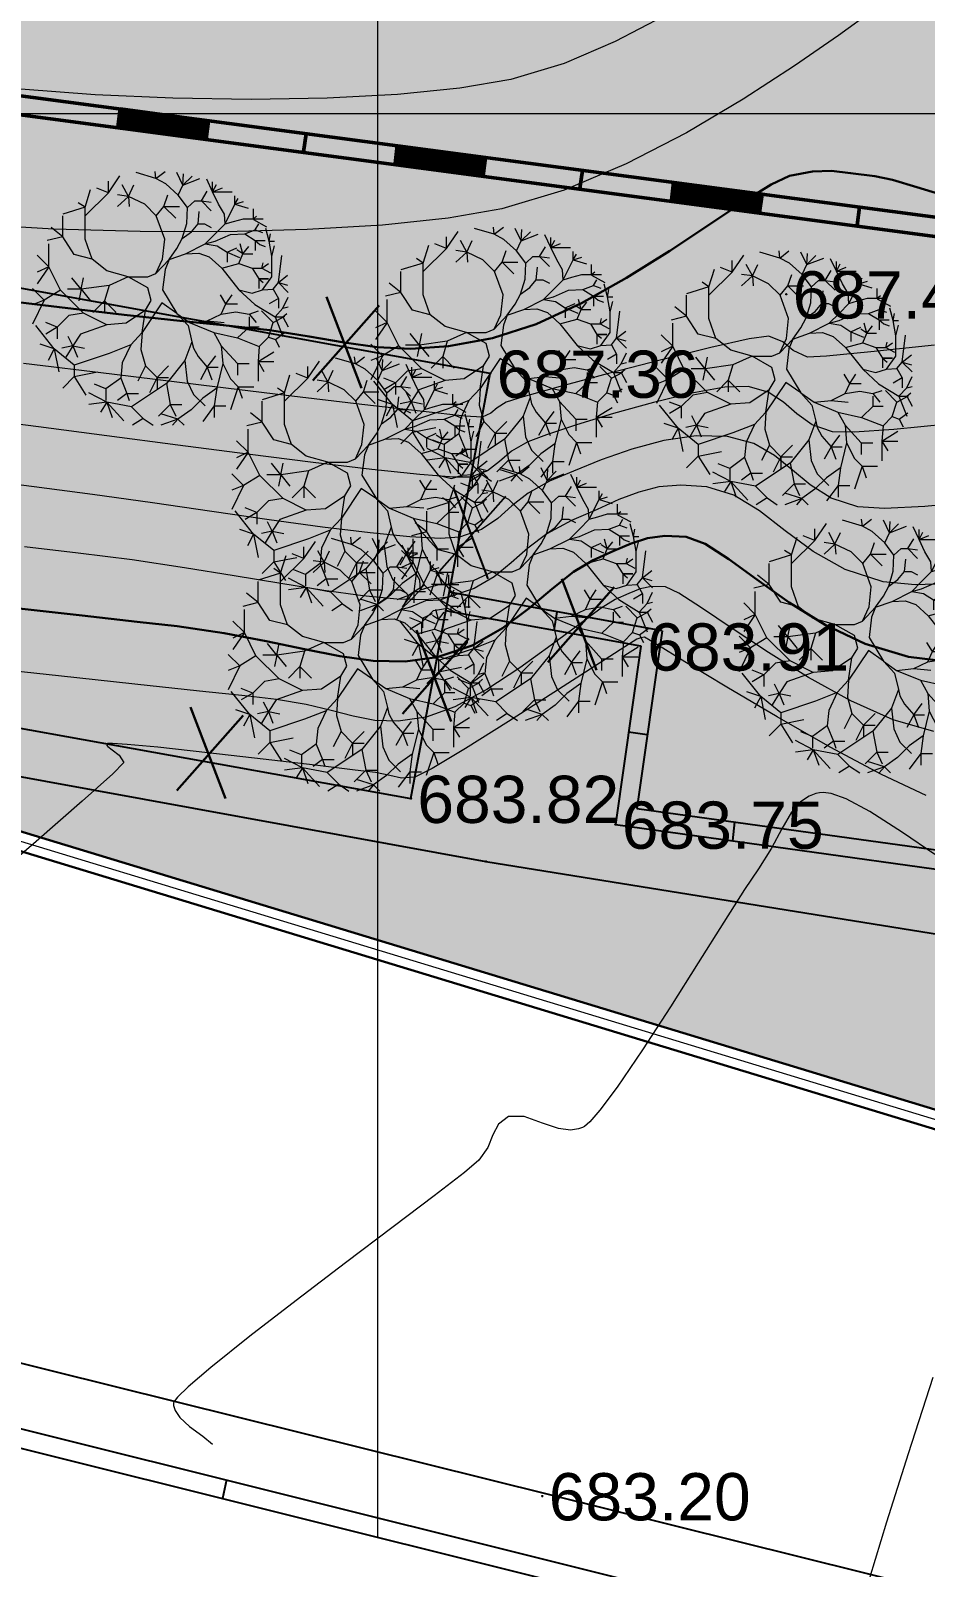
# Model space of a CAD drawing. Header units: feet. Extents: x 3381 to 683784, y 675186 to 4376258.
# Drawn here: x 682604.87 to 682623.79, y 4375672.92 to 4375705.45 of the extents above; entities that cross this region are included whole.
import ezdxf

# ---------------------------------------------------------------- set-up
doc = ezdxf.new("R2010")
doc.units = ezdxf.units.FT
doc.header["$MEASUREMENT"] = 0
doc.header["$PDMODE"] = 34
doc.header["$PDSIZE"] = 0.01
doc.layers.get('0').update_dxf_attribs({"linetype": 'CONTINUOUS'})
doc.layers.add('0_Point_Height', color=2, linetype='CONTINUOUS')
doc.layers.add('0_Point_Point', color=7, linetype='CONTINUOUS')
for name, color, linetype, lineweight in [('ANA HORIZONTAL', 24, 'CONTINUOUS', 30), ('HORIZANTAL', 24, 'CONTINUOUS', 13), ('km setka', 170, 'CONTINUOUS', 15), ('su xtti', 7, 'CONTINUOUS', 30), ('дерево', 96, 'CONTINUOUS', 5)]:
    doc.layers.add(name, color=color, linetype=linetype, lineweight=lineweight)
doc.styles.get("Standard").update_dxf_attribs({"font": 'arial.ttf', "height": 2})
pattern_1 = [(90, (1766.15535, 840.54114), (-0.707106781, 0.707106781), [0.1875, -1.226713563]), (45, (1766.1554, 840.5411), (-0.70710678119, 0.70710678119), [0.1875, -0.8125]), (135, (1766.1554, 840.5411), (-0.70710678119, -0.70710678119), [0.1875, -0.8125])]

# ---------------------------------------------------------------- blocks, each defined once
blk = doc.blocks.new('kuknar')
at = {"layer": 'дерево'}
for p, q in [((8656750.03, 4482479.77), (8656745.71, 4482481.06)), ((8656750.03, 4482479.77), (8656749.86, 4482481.34)), ((8656750.03, 4482479.77), (8656752.02, 4482481.34)), ((8656755.89, 4482478.34), (8656754.6, 4482481.06)), ((8656739.67, 4482476.7), (8656737.14, 4482477.71)), ((8656739.67, 4482476.7), (8656742.2, 4482480.4)), ((8656739.67, 4482476.7), (8656739.67, 4482479.23)), ((8656744.05, 4482475.86), (8656742.69, 4482478.39)), ((8656744.05, 4482475.86), (8656745.22, 4482478.39)), ((8656752.16, 4482478.62), (8656750.03, 4482479.77)), ((8656754.9, 4482476.18), (8656752.16, 4482478.62)), ((8656754.9, 4482476.18), (8656755.89, 4482478.34)), ((8656755.89, 4482478.34), (8656756.03, 4482480.78)), ((8656755.89, 4482478.34), (8656757.9, 4482480.33)), ((8656755.89, 4482478.34), (8656759.61, 4482479.77)), ((8656762.35, 4482476.89), (8656761.07, 4482479.63)), ((8656762.35, 4482476.89), (8656762.35, 4482479.04)), ((8656762.35, 4482476.89), (8656763.2, 4482478.48)), ((8656762.35, 4482476.89), (8656764.49, 4482477.75)), ((8656734.6, 4482473.51), (8656733.1, 4482474.52)), ((8656734.6, 4482473.51), (8656735.8, 4482477.38)), ((8656734.6, 4482471.66), (8656739.67, 4482476.7)), ((8656744.05, 4482475.86), (8656741.68, 4482476.21)), ((8656744.05, 4482475.86), (8656741.68, 4482473.68)), ((8656747.59, 4482474.17), (8656744.05, 4482475.86)), ((8656744.05, 4482475.86), (8656744.21, 4482473.68)), ((8656751.78, 4482473.68), (8656752.63, 4482476.21)), ((8656756.89, 4482473.47), (8656754.9, 4482476.18)), ((8656756.89, 4482473.47), (8656758.46, 4482474.9)), ((8656758.46, 4482474.9), (8656759.92, 4482474.9)), ((8656759.92, 4482474.9), (8656761.21, 4482477.05)), ((8656759.92, 4482474.9), (8656762.05, 4482472.74)), ((8656759.92, 4482474.9), (8656762.05, 4482474.61)), ((8656763.64, 4482474.17), (8656762.35, 4482476.89)), ((8656762.35, 4482476.89), (8656766.64, 4482476.89)), ((8656767.23, 4482474.17), (8656767.23, 4482476.04)), ((8656767.23, 4482474.17), (8656767.93, 4482475.46)), ((8656767.23, 4482474.17), (8656769.08, 4482474.75)), ((8656734.6, 4482473.51), (8656729.73, 4482471.99)), ((8656729.73, 4482467.11), (8656729.73, 4482471.66)), ((8656734.6, 4482471.66), (8656734.6, 4482473.51)), ((8656734.6, 4482466.6), (8656734.6, 4482471.66)), ((8656750.1, 4482471.66), (8656747.59, 4482474.17)), ((8656750.1, 4482471.66), (8656751.78, 4482473.68)), ((8656751.95, 4482466.6), (8656750.1, 4482471.66)), ((8656751.78, 4482473.68), (8656754.32, 4482471.15)), ((8656751.78, 4482473.68), (8656755.16, 4482473.68)), ((8656756.75, 4482470.02), (8656756.89, 4482473.47)), ((8656759.19, 4482469.88), (8656759.47, 4482472.6)), ((8656764.93, 4482472.01), (8656763.64, 4482474.17)), ((8656765.07, 4482469.88), (8656764.93, 4482472.01)), ((8656765.07, 4482469.88), (8656767.23, 4482474.17)), ((8656766.93, 4482470.44), (8656769.08, 4482471.03)), ((8656767.23, 4482474.17), (8656770.09, 4482473.3)), ((8656769.08, 4482471.03), (8656771.24, 4482471.03)), ((8656771.24, 4482471.03), (8656771.24, 4482473.16)), ((8656771.24, 4482471.03), (8656771.94, 4482471.59)), ((8656771.24, 4482471.03), (8656773.39, 4482471.03)), ((8656729.73, 4482467.11), (8656727.2, 4482469.13)), ((8656755.75, 4482466.72), (8656756.75, 4482470.02)), ((8656755.75, 4482466.72), (8656757.76, 4482468.15)), ((8656757.76, 4482468.15), (8656759.19, 4482469.88)), ((8656759.19, 4482469.88), (8656760.62, 4482469.88)), ((8656760.62, 4482469.88), (8656762.05, 4482469.15)), ((8656760.76, 4482465.57), (8656762.92, 4482467.72)), ((8656762.92, 4482467.72), (8656765.07, 4482469.88)), ((8656765.07, 4482469.88), (8656766.93, 4482470.44)), ((8656766.22, 4482467.58), (8656769.36, 4482467.72)), ((8656769.36, 4482467.72), (8656771.66, 4482468.59)), ((8656769.36, 4482467.72), (8656771.66, 4482466.29)), ((8656771.24, 4482470.86), (8656774.1, 4482469.29)), ((8656771.66, 4482468.59), (8656772.39, 4482469.88)), ((8656771.66, 4482468.59), (8656773.25, 4482468)), ((8656774.68, 4482466.15), (8656773.96, 4482468.87)), ((8656774.68, 4482466.15), (8656774.96, 4482467.72)), ((8656729.73, 4482467.11), (8656726.38, 4482466.27)), ((8656726.71, 4482460.55), (8656726.71, 4482465.59)), ((8656732.26, 4482463.22), (8656729.73, 4482467.11)), ((8656736.13, 4482462.22), (8656734.6, 4482466.6)), ((8656751.46, 4482462.22), (8656751.95, 4482466.6)), ((8656752.89, 4482462.12), (8656754.6, 4482464.56)), ((8656754.6, 4482464.56), (8656755.75, 4482466.72)), ((8656756.47, 4482463.41), (8656760.76, 4482465.57)), ((8656760.76, 4482465.57), (8656762.92, 4482466.15)), ((8656760.76, 4482465.57), (8656763.34, 4482465.15)), ((8656762.92, 4482466.15), (8656766.22, 4482467.58)), ((8656763.34, 4482465.15), (8656765.5, 4482463.72)), ((8656765.5, 4482463.72), (8656767.65, 4482464.7)), ((8656768.94, 4482463.41), (8656767.65, 4482464.28)), ((8656768.94, 4482463.41), (8656768.38, 4482465.57)), ((8656768.94, 4482463.41), (8656770.23, 4482465)), ((8656771.66, 4482466.29), (8656771.66, 4482464.14)), ((8656771.66, 4482466.29), (8656773.82, 4482466.29)), ((8656771.66, 4482466.29), (8656772.67, 4482465.43)), ((8656772.67, 4482465.43), (8656773.82, 4482465)), ((8656775.25, 4482462.85), (8656774.68, 4482466.15)), ((8656774.68, 4482466.15), (8656775.83, 4482466.15)), ((8656775.25, 4482462.85), (8656775.83, 4482465.15)), ((8656726.71, 4482460.55), (8656724.18, 4482463.06)), ((8656736.13, 4482462.22), (8656732.26, 4482463.22)), ((8656739.34, 4482459.71), (8656736.13, 4482462.22)), ((8656750.03, 4482459.12), (8656751.46, 4482462.22)), ((8656750.03, 4482459.12), (8656752.89, 4482462.12)), ((8656752.89, 4482462.12), (8656752.02, 4482459.99)), ((8656752.89, 4482462.12), (8656756.47, 4482463.41)), ((8656756.47, 4482463.41), (8656759.33, 4482463.55)), ((8656759.33, 4482463.55), (8656761.63, 4482462.71)), ((8656761.63, 4482462.71), (8656764.35, 4482460.27)), ((8656764.35, 4482460.27), (8656768.07, 4482461.28)), ((8656765.5, 4482463.72), (8656765.5, 4482461.56)), ((8656765.5, 4482463.72), (8656768.21, 4482462.57)), ((8656768.07, 4482461.28), (8656768.94, 4482463.41)), ((8656768.07, 4482461.28), (8656770.96, 4482460.27)), ((8656768.94, 4482463.41), (8656771.1, 4482463.41)), ((8656773.09, 4482460.27), (8656773.39, 4482461.42)), ((8656773.09, 4482460.27), (8656774.54, 4482461.28)), ((8656775.25, 4482458.4), (8656775.25, 4482462.85)), ((8656776.67, 4482457.11), (8656777.4, 4482462.99)), ((8656726.71, 4482460.55), (8656724.18, 4482459.36)), ((8656726.71, 4482460.55), (8656724.18, 4482456.85)), ((8656729.24, 4482455.49), (8656726.71, 4482460.55)), ((8656733.78, 4482455.65), (8656731.75, 4482458.18)), ((8656733.78, 4482455.65), (8656734.28, 4482458.18)), ((8656744, 4482458.4), (8656739.34, 4482459.71)), ((8656744, 4482458.4), (8656739.83, 4482456.5)), ((8656748.29, 4482455.96), (8656744, 4482458.4)), ((8656744, 4482458.4), (8656748.29, 4482458.4)), ((8656748.29, 4482458.4), (8656750.03, 4482459.12)), ((8656752.02, 4482459.99), (8656751.46, 4482455.54)), ((8656764.35, 4482460.27), (8656768.07, 4482455.54)), ((8656770.96, 4482460.27), (8656773.09, 4482460.27)), ((8656770.96, 4482460.27), (8656772.39, 4482457.97)), ((8656772.39, 4482457.97), (8656774.54, 4482457.97)), ((8656774.54, 4482457.97), (8656772.39, 4482457.97)), ((8656772.39, 4482457.97), (8656772.39, 4482455.82)), ((8656772.39, 4482457.97), (8656773.39, 4482457.11)), ((8656773.09, 4482460.27), (8656774.96, 4482459.26)), ((8656773.25, 4482455.54), (8656775.25, 4482458.4)), ((8656776.67, 4482457.11), (8656778.69, 4482458.7)), ((8656725.7, 4482453.31), (8656723.17, 4482455.82)), ((8656729.24, 4482455.49), (8656725.7, 4482453.31)), ((8656734.28, 4482450.45), (8656729.24, 4482455.49)), ((8656733.78, 4482455.65), (8656730.74, 4482455.65)), ((8656733.78, 4482455.65), (8656733.27, 4482453.15)), ((8656739.83, 4482456.5), (8656733.78, 4482455.65)), ((8656733.78, 4482455.65), (8656735.8, 4482453.15)), ((8656739.83, 4482456.5), (8656738.82, 4482453.15)), ((8656749.02, 4482453.24), (8656748.29, 4482455.96)), ((8656751.46, 4482455.54), (8656754.6, 4482450.38)), ((8656765.26, 4482452.47), (8656764.07, 4482454.48)), ((8656765.26, 4482452.47), (8656766.6, 4482454.48)), ((8656768.07, 4482455.54), (8656771.52, 4482452.37)), ((8656768.07, 4482455.54), (8656770.96, 4482454.81)), ((8656770.96, 4482454.81), (8656773.25, 4482455.54)), ((8656773.25, 4482455.54), (8656775.53, 4482455.68)), ((8656775.53, 4482455.68), (8656776.67, 4482457.11)), ((8656775.53, 4482455.68), (8656776.67, 4482453.66)), ((8656776.67, 4482457.11), (8656778.83, 4482454.95)), ((8656776.67, 4482457.11), (8656778.69, 4482456.54)), ((8656725.7, 4482453.31), (8656723.17, 4482452.3)), ((8656725.7, 4482453.31), (8656723.17, 4482448.08)), ((8656738.82, 4482453.15), (8656736.29, 4482450.61)), ((8656738.82, 4482453.15), (8656741.35, 4482450.61)), ((8656738.82, 4482453.15), (8656738.82, 4482450.61)), ((8656747.73, 4482451.08), (8656743.53, 4482448.25)), ((8656751.32, 4482452.68), (8656747, 4482446.21)), ((8656747, 4482446.21), (8656747.73, 4482451.08)), ((8656747.73, 4482451.08), (8656749.02, 4482453.24)), ((8656754.6, 4482450.38), (8656751.32, 4482452.68)), ((8656764.25, 4482450.26), (8656765.26, 4482452.47)), ((8656765.26, 4482452.47), (8656767.77, 4482452.47)), ((8656770.3, 4482450.26), (8656772.32, 4482450.94)), ((8656771.52, 4482452.37), (8656775.97, 4482449.65)), ((8656775.53, 4482448.41), (8656773, 4482450.94)), ((8656776.67, 4482453.66), (8656774.68, 4482452.51)), ((8656775.97, 4482449.65), (8656777.68, 4482451.53)), ((8656776.67, 4482453.66), (8656776.67, 4482451.53)), ((8656777.68, 4482451.53), (8656778.83, 4482453.97)), ((8656777.68, 4482451.53), (8656778.83, 4482451.81)), ((8656727.88, 4482442.69), (8656723.85, 4482447.75)), ((8656728.56, 4482447.4), (8656726.03, 4482448.41)), ((8656731.09, 4482449.93), (8656728.56, 4482447.4)), ((8656734.28, 4482450.45), (8656731.09, 4482449.93)), ((8656739.34, 4482447.92), (8656733.6, 4482445.9)), ((8656739.34, 4482447.92), (8656734.28, 4482450.45)), ((8656743.53, 4482448.25), (8656739.34, 4482447.92)), ((8656754.6, 4482450.38), (8656757.48, 4482448.36)), ((8656754.6, 4482450.38), (8656757.01, 4482447.75)), ((8656757.01, 4482447.75), (8656757.85, 4482444.22)), ((8656757.48, 4482448.36), (8656761.21, 4482448.76)), ((8656757.48, 4482448.36), (8656762.64, 4482446.21)), ((8656761.21, 4482448.76), (8656764.25, 4482450.26)), ((8656761.21, 4482448.76), (8656764.91, 4482448.41)), ((8656764.25, 4482450.26), (8656767.44, 4482450.78)), ((8656767.44, 4482450.78), (8656770.3, 4482450.26)), ((8656770.3, 4482450.26), (8656771.82, 4482448.41)), ((8656770.37, 4482447.5), (8656770.37, 4482449.65)), ((8656774.52, 4482445.22), (8656775.53, 4482448.41)), ((8656775.53, 4482448.41), (8656778.06, 4482449.77)), ((8656775.97, 4482449.65), (8656777.68, 4482445.36)), ((8656775.97, 4482449.65), (8656777.68, 4482449.65)), ((8656777.68, 4482449.65), (8656778.55, 4482450.38)), ((8656777.68, 4482449.65), (8656778.83, 4482447.5)), ((8656728.56, 4482447.4), (8656726.03, 4482445.9)), ((8656728.56, 4482447.4), (8656728.56, 4482444.9)), ((8656731.93, 4482443.37), (8656730.9, 4482445.39)), ((8656733.6, 4482445.9), (8656731.93, 4482443.37)), ((8656747, 4482446.21), (8656744.54, 4482443.54)), ((8656747, 4482446.21), (8656746.75, 4482442.53)), ((8656757.85, 4482444.22), (8656756.33, 4482440.16)), ((8656757.85, 4482444.22), (8656758.18, 4482442.86)), ((8656762.64, 4482446.21), (8656767.79, 4482445.06)), ((8656762.64, 4482446.21), (8656764.25, 4482443.37)), ((8656767.79, 4482445.06), (8656770.37, 4482447.5)), ((8656767.79, 4482445.06), (8656772.53, 4482443.21)), ((8656770.37, 4482447.5), (8656772.53, 4482447.5)), ((8656772.53, 4482443.21), (8656774.52, 4482445.22)), ((8656774.52, 4482445.22), (8656776.02, 4482444.71)), ((8656776.02, 4482444.71), (8656777.87, 4482446.07)), ((8656776.02, 4482444.71), (8656776.86, 4482443.04)), ((8656727.88, 4482442.69), (8656724.85, 4482443.7)), ((8656727.88, 4482442.69), (8656726.54, 4482440.16)), ((8656732.26, 4482439.15), (8656727.88, 4482442.69)), ((8656727.88, 4482442.69), (8656728.89, 4482437.65)), ((8656731.93, 4482443.37), (8656729.57, 4482442.86)), ((8656731.93, 4482443.37), (8656730.41, 4482440.84)), ((8656731.93, 4482443.37), (8656734.44, 4482442.86)), ((8656731.93, 4482443.37), (8656732.94, 4482440.84)), ((8656739.83, 4482441.68), (8656732.26, 4482439.15)), ((8656744.54, 4482443.54), (8656739.83, 4482441.68)), ((8656744.54, 4482443.54), (8656742.69, 4482439.67)), ((8656746.75, 4482442.53), (8656747.75, 4482438.99)), ((8656758.18, 4482442.86), (8656759.19, 4482441)), ((8656759.19, 4482441), (8656761.21, 4482438.66)), ((8656761.21, 4482438.66), (8656763.06, 4482441.19)), ((8656764.25, 4482443.37), (8656764.58, 4482439.5)), ((8656764.25, 4482443.37), (8656767.77, 4482439.5)), ((8656772.53, 4482443.21), (8656772.25, 4482439.9)), ((8656772.25, 4482439.9), (8656775.69, 4482442.06)), ((8656732.26, 4482439.15), (8656732.26, 4482436.65)), ((8656732.26, 4482436.65), (8656737.3, 4482437.65)), ((8656742.69, 4482439.67), (8656742.36, 4482436.29)), ((8656747.75, 4482438.99), (8656746.07, 4482435.64)), ((8656747.75, 4482438.99), (8656750.26, 4482436.46)), ((8656750.26, 4482436.46), (8656752.79, 4482438.99)), ((8656756.33, 4482440.16), (8656752.3, 4482435.12)), ((8656756.33, 4482440.16), (8656756.85, 4482435.64)), ((8656761.21, 4482438.66), (8656759.71, 4482435.97)), ((8656761.21, 4482438.66), (8656763.57, 4482438.66)), ((8656761.21, 4482438.66), (8656762.21, 4482435.97)), ((8656764.58, 4482439.5), (8656763.25, 4482434.11)), ((8656764.58, 4482439.5), (8656766.27, 4482436.13)), ((8656767.77, 4482439.5), (8656767.77, 4482436.97)), ((8656767.77, 4482439.5), (8656770.3, 4482439.5)), ((8656772.25, 4482439.9), (8656772.25, 4482435.61)), ((8656772.25, 4482439.9), (8656773.53, 4482437.75)), ((8656772.25, 4482439.9), (8656775.69, 4482439.9)), ((8656732.26, 4482436.65), (8656729.73, 4482434.11)), ((8656732.26, 4482436.65), (8656734.79, 4482432.59)), ((8656739.15, 4482433.95), (8656736.64, 4482434.96)), ((8656742.36, 4482436.29), (8656739.15, 4482433.95)), ((8656742.36, 4482436.29), (8656743.7, 4482432.94)), ((8656752.3, 4482435.12), (8656744.71, 4482430.08)), ((8656750.26, 4482436.46), (8656748.6, 4482433.11)), ((8656750.26, 4482436.46), (8656752.79, 4482436.46)), ((8656750.26, 4482436.46), (8656750.26, 4482433.95)), ((8656752.3, 4482435.12), (8656753.14, 4482430.57)), ((8656756.85, 4482435.64), (8656758.18, 4482432.75)), ((8656766.27, 4482436.13), (8656767.96, 4482434.44)), ((8656767.96, 4482434.44), (8656766.27, 4482429.4)), ((8656767.96, 4482434.44), (8656771.31, 4482434.44)), ((8656767.96, 4482434.44), (8656768.8, 4482431.93)), ((8656739.34, 4482431.09), (8656735.45, 4482433.11)), ((8656739.34, 4482431.09), (8656735.45, 4482430.57)), ((8656739.34, 4482431.09), (8656737.98, 4482428.89)), ((8656739.15, 4482433.95), (8656739.15, 4482431.42)), ((8656744.71, 4482430.08), (8656739.34, 4482431.09)), ((8656739.34, 4482431.09), (8656743.04, 4482427.04)), ((8656739.34, 4482431.09), (8656740.51, 4482427.72)), ((8656743.7, 4482432.94), (8656741.68, 4482431.42)), ((8656743.7, 4482432.94), (8656746.23, 4482432.94)), ((8656743.7, 4482432.94), (8656744.21, 4482431.42)), ((8656760.2, 4482431.93), (8656757.67, 4482429.4)), ((8656758.18, 4482432.75), (8656760.71, 4482430.25)), ((8656763.25, 4482434.11), (8656760.2, 4482431.93)), ((8656763.25, 4482434.11), (8656762.73, 4482430.25)), ((8656744.71, 4482430.08), (8656747.24, 4482427.55)), ((8656747.24, 4482427.55), (8656744.89, 4482426.03)), ((8656747.24, 4482427.55), (8656749.44, 4482426.03)), ((8656753.14, 4482430.57), (8656750.61, 4482428.04)), ((8656754.81, 4482427.39), (8656751.1, 4482428.56)), ((8656753.14, 4482430.57), (8656755.65, 4482430.57)), ((8656753.14, 4482430.57), (8656754.32, 4482428.04)), ((8656757.67, 4482429.4), (8656754.81, 4482427.39)), ((8656762.73, 4482430.25), (8656760.2, 4482426.87)), ((8656762.73, 4482430.25), (8656765.26, 4482430.25)), ((8656762.73, 4482430.25), (8656762.73, 4482427.72)), ((8656754.81, 4482427.39), (8656751.1, 4482426.03)), ((8656754.81, 4482427.39), (8656753.64, 4482426.03)), ((8656754.81, 4482427.39), (8656756.17, 4482426.03))]:
    blk.add_line(p, q, dxfattribs=at)

msp = doc.modelspace()

# ---------------------------------------------------------------- hatches: boundary and pattern name
at = {"lineweight": 25}
h = msp.add_hatch(dxfattribs=at)
h.set_pattern_fill('GRASS', color=3)
h.set_pattern_definition(pattern_1)
edge = h.paths.add_edge_path(flags=16)
edge.add_arc((682579.126, 4375717.036), 3.56, 0, 360)
edge = h.paths.add_edge_path()
edge.add_line((682581.918, 4375719.244), (682586.455, 4375718.637))
edge.add_line((682586.455, 4375718.637), (682586.842, 4375721.526))
edge.add_line((682586.842, 4375721.526), (682579.516, 4375722.515))
edge.add_line((682579.516, 4375722.515), (682581.657, 4375738.371))
edge.add_line((682581.657, 4375738.371), (682590.03, 4375737.24))
edge.add_line((682590.03, 4375737.24), (682590.757, 4375742.624))
edge.add_line((682590.757, 4375742.624), (682586.105, 4375743.295))
edge.add_line((682586.105, 4375743.295), (682586.919, 4375748.936))
edge.add_line((682586.919, 4375748.936), (682595.041, 4375747.783))
edge.add_line((682595.041, 4375747.783), (682598.787, 4375774.898))
edge.add_line((682598.787, 4375774.898), (682598.88, 4375775.588))
edge.add_line((682598.88, 4375775.588), (682598.609, 4375775.095))
edge.add_line((682598.609, 4375775.095), (682561.072, 4375701.765))
edge.add_line((682561.072, 4375701.765), (682652.667, 4375673.889))
edge.add_line((682652.667, 4375673.889), (682684.525, 4375754.529))
edge.add_line((682684.525, 4375754.529), (682677.414, 4375757.25))
edge.add_line((682677.414, 4375757.25), (682675.66, 4375752.667))
edge.add_line((682675.66, 4375752.667), (682667.296, 4375755.6))
edge.add_arc((682826.725, 4375690.715), 172.127, 157.85455, 159.31778)
edge.add_line((682665.691, 4375751.508), (682679.056, 4375749.711))
edge.add_line((682679.056, 4375749.711), (682678.314, 4375744.463))
edge.add_line((682678.314, 4375744.463), (682664.985, 4375746.27))
edge.add_arc((682665.285, 4375743.129), 3.155, 95.4615, 167.5925)
edge.add_line((682662.203, 4375743.807), (682662.203, 4375742.852))
edge.add_line((682662.203, 4375742.852), (682663.87, 4375743.246))
edge.add_line((682663.87, 4375743.246), (682669.462, 4375742.267))
edge.add_line((682669.462, 4375742.267), (682667.512, 4375729.083))
edge.add_line((682667.512, 4375729.083), (682667.293, 4375729.083))
edge.add_line((682667.293, 4375729.083), (682662.203, 4375729.801))
edge.add_line((682662.203, 4375729.801), (682662.815, 4375735.168))
edge.add_line((682662.815, 4375735.168), (682667.918, 4375734.469))
edge.add_line((682667.918, 4375734.469), (682668.269, 4375737.031))
edge.add_line((682668.269, 4375737.031), (682663.089, 4375737.741))
edge.add_line((682663.089, 4375737.741), (682663.684, 4375742.829))
edge.add_line((682663.684, 4375742.829), (682662.104, 4375742.62))
edge.add_line((682662.104, 4375742.62), (682660.048, 4375726.654))
edge.add_line((682660.048, 4375726.654), (682668.784, 4375725.445))
edge.add_line((682668.784, 4375725.445), (682667.953, 4375718.089))
edge.add_line((682667.953, 4375718.089), (682659.17, 4375719.305))
edge.add_line((682659.17, 4375719.305), (682658.791, 4375716.654))
edge.add_line((682658.791, 4375716.654), (682652.663, 4375717.458))
edge.add_arc((682652.227, 4375707.467), 10, 87.4993, 110.7786)
edge.add_line((682648.679, 4375716.817), (682658.429, 4375715.391))
edge.add_line((682658.429, 4375715.391), (682657.802, 4375711.896))
edge.add_line((682657.802, 4375711.896), (682654.491, 4375712.422))
edge.add_line((682654.491, 4375712.422), (682654.885, 4375715.496))
edge.add_line((682654.885, 4375715.496), (682652.353, 4375715.831))
edge.add_line((682652.353, 4375715.831), (682651.948, 4375712.769))
edge.add_line((682651.948, 4375712.769), (682648.624, 4375713.209))
edge.add_line((682648.624, 4375713.209), (682648.977, 4375716.307))
edge.add_line((682648.977, 4375716.307), (682648.183, 4375716.613))
edge.add_arc((682652.396, 4375707.255), 10.263, 114.2395, 179.0096)
edge.add_line((682642.135, 4375707.432), (682641.785, 4375704.796))
edge.add_line((682641.785, 4375704.796), (682638.798, 4375705.123))
edge.add_line((682638.798, 4375705.123), (682637.918, 4375700.26))
edge.add_line((682637.918, 4375700.26), (682629.208, 4375701.474))
edge.add_line((682629.208, 4375701.474), (682629.896, 4375706.374))
edge.add_line((682629.896, 4375706.374), (682622.97, 4375707.293))
edge.add_line((682622.97, 4375707.293), (682622.557, 4375704.184))
edge.add_line((682622.557, 4375704.184), (682595.928, 4375707.777))
edge.add_line((682595.928, 4375707.777), (682585.207, 4375709.32))
edge.add_line((682585.207, 4375709.32), (682586.256, 4375717.15))
edge.add_line((682586.256, 4375717.15), (682582.635, 4375717.635))
edge.add_arc((682579.126, 4375717.036), 3.56, 9.688, 38.3434)
h = msp.add_hatch(dxfattribs=at)
h.set_pattern_fill('GRASS', color=3)
h.set_pattern_definition(pattern_1)
edge = h.paths.add_edge_path(flags=16)
edge.add_arc((682579.126, 4375717.036), 3.56, 0, 360)
edge = h.paths.add_edge_path()
edge.add_line((682581.918, 4375719.244), (682586.455, 4375718.637))
edge.add_line((682586.455, 4375718.637), (682586.842, 4375721.526))
edge.add_line((682586.842, 4375721.526), (682579.516, 4375722.515))
edge.add_line((682579.516, 4375722.515), (682581.657, 4375738.371))
edge.add_line((682581.657, 4375738.371), (682590.03, 4375737.24))
edge.add_line((682590.03, 4375737.24), (682590.757, 4375742.624))
edge.add_line((682590.757, 4375742.624), (682586.105, 4375743.295))
edge.add_line((682586.105, 4375743.295), (682586.919, 4375748.936))
edge.add_line((682586.919, 4375748.936), (682595.041, 4375747.783))
edge.add_line((682595.041, 4375747.783), (682598.787, 4375774.898))
edge.add_line((682598.787, 4375774.898), (682598.88, 4375775.588))
edge.add_line((682598.88, 4375775.588), (682598.609, 4375775.095))
edge.add_line((682598.609, 4375775.095), (682561.072, 4375701.765))
edge.add_line((682561.072, 4375701.765), (682652.667, 4375673.889))
edge.add_line((682652.667, 4375673.889), (682684.525, 4375754.529))
edge.add_line((682684.525, 4375754.529), (682677.414, 4375757.25))
edge.add_line((682677.414, 4375757.25), (682675.66, 4375752.667))
edge.add_line((682675.66, 4375752.667), (682667.296, 4375755.6))
edge.add_arc((682826.725, 4375690.715), 172.127, 157.85455, 159.31778)
edge.add_line((682665.691, 4375751.508), (682679.056, 4375749.711))
edge.add_line((682679.056, 4375749.711), (682678.314, 4375744.463))
edge.add_line((682678.314, 4375744.463), (682664.985, 4375746.27))
edge.add_arc((682665.285, 4375743.129), 3.155, 95.4615, 167.5925)
edge.add_line((682662.203, 4375743.807), (682662.203, 4375742.852))
edge.add_line((682662.203, 4375742.852), (682663.87, 4375743.246))
edge.add_line((682663.87, 4375743.246), (682669.462, 4375742.267))
edge.add_line((682669.462, 4375742.267), (682667.512, 4375729.083))
edge.add_line((682667.512, 4375729.083), (682667.293, 4375729.083))
edge.add_line((682667.293, 4375729.083), (682662.203, 4375729.801))
edge.add_line((682662.203, 4375729.801), (682662.815, 4375735.168))
edge.add_line((682662.815, 4375735.168), (682667.918, 4375734.469))
edge.add_line((682667.918, 4375734.469), (682668.269, 4375737.031))
edge.add_line((682668.269, 4375737.031), (682663.089, 4375737.741))
edge.add_line((682663.089, 4375737.741), (682663.684, 4375742.829))
edge.add_line((682663.684, 4375742.829), (682662.104, 4375742.62))
edge.add_line((682662.104, 4375742.62), (682660.048, 4375726.654))
edge.add_line((682660.048, 4375726.654), (682668.784, 4375725.445))
edge.add_line((682668.784, 4375725.445), (682667.953, 4375718.089))
edge.add_line((682667.953, 4375718.089), (682659.17, 4375719.305))
edge.add_line((682659.17, 4375719.305), (682658.791, 4375716.654))
edge.add_line((682658.791, 4375716.654), (682652.663, 4375717.458))
edge.add_arc((682652.227, 4375707.467), 10, 87.4993, 110.7786)
edge.add_line((682648.679, 4375716.817), (682658.429, 4375715.391))
edge.add_line((682658.429, 4375715.391), (682657.802, 4375711.896))
edge.add_line((682657.802, 4375711.896), (682654.491, 4375712.422))
edge.add_line((682654.491, 4375712.422), (682654.885, 4375715.496))
edge.add_line((682654.885, 4375715.496), (682652.353, 4375715.831))
edge.add_line((682652.353, 4375715.831), (682651.948, 4375712.769))
edge.add_line((682651.948, 4375712.769), (682648.624, 4375713.209))
edge.add_line((682648.624, 4375713.209), (682648.977, 4375716.307))
edge.add_line((682648.977, 4375716.307), (682648.183, 4375716.613))
edge.add_arc((682652.396, 4375707.255), 10.263, 114.2395, 179.0096)
edge.add_line((682642.135, 4375707.432), (682641.785, 4375704.796))
edge.add_line((682641.785, 4375704.796), (682638.798, 4375705.123))
edge.add_line((682638.798, 4375705.123), (682637.918, 4375700.26))
edge.add_line((682637.918, 4375700.26), (682629.208, 4375701.474))
edge.add_line((682629.208, 4375701.474), (682629.896, 4375706.374))
edge.add_line((682629.896, 4375706.374), (682622.97, 4375707.293))
edge.add_line((682622.97, 4375707.293), (682623.404, 4375710.567))
edge.add_arc((682620.431, 4375710.962), 3, 352.4412, 442.1402)
edge.add_line((682620.841, 4375713.934), (682608.946, 4375715.58))
edge.add_line((682608.946, 4375715.58), (682607.684, 4375706.157))
edge.add_line((682607.684, 4375706.157), (682600.38, 4375707.136))
edge.add_line((682600.38, 4375707.136), (682601.634, 4375716.585))
edge.add_line((682601.634, 4375716.585), (682598.619, 4375717.007))
edge.add_line((682598.619, 4375717.007), (682597.358, 4375707.502))
edge.add_line((682597.358, 4375707.502), (682595.928, 4375707.777))
edge.add_line((682595.928, 4375707.777), (682585.207, 4375709.32))
edge.add_line((682585.207, 4375709.32), (682586.256, 4375717.15))
edge.add_line((682586.256, 4375717.15), (682582.635, 4375717.635))
edge.add_arc((682579.126, 4375717.036), 3.56, 9.688, 38.3434)
at = {"lineweight": 50}
h = msp.add_hatch(dxfattribs=at)
h.set_pattern_fill('ANSI31', scale=0.3, angle=-0.0118)
h.set_pattern_definition([(44.9882312419, (-3372.991628, -191.61778), (-0.0265110571503, 0.02652195031993), [])])
h.paths.add_polyline_path([(682606.754, 4375703.797), (682608.629, 4375703.546), (682608.576, 4375703.163), (682606.711, 4375703.41)])
h = msp.add_hatch(dxfattribs=at)
h.set_pattern_fill('ANSI31', scale=0.3, angle=-0.0118)
h.set_pattern_definition([(44.9882312419, (-3367.129775, -192.398265), (-0.0265110571503, 0.02652195031993), [])])
h.paths.add_polyline_path([(682612.616, 4375703.016), (682614.491, 4375702.766), (682614.438, 4375702.383), (682612.573, 4375702.629)])
h = msp.add_hatch(dxfattribs=at)
h.set_pattern_fill('ANSI31', scale=0.3, angle=-0.0118)
h.set_pattern_definition([(44.9882312419, (-3361.28117, -193.17316), (-0.0265110571503, 0.02652195031993), [])])
h.paths.add_polyline_path([(682618.465, 4375702.241), (682620.34, 4375701.991), (682620.286, 4375701.608), (682618.421, 4375701.854)])

# ---------------------------------------------------------------- linework, layer by layer
at = {"color": 7, "lineweight": 50}
for p, q in [((682610.689, 4375703.274, -686.994), (682610.638, 4375702.891, -686.994)), ((682616.538, 4375702.497, -686.994), (682616.486, 4375702.112, -686.994)), ((682622.4, 4375701.719, -686.994), (682622.349, 4375701.335, -686.994))]:
    msp.add_line(p, q, dxfattribs=at)
at = {"linetype": 'Continuous'}
for p, q in [((682614.586, 4375698.196, 0.37), (682596.191, 4375701.539, 0.813)), ((682612.908, 4375689.196, -3.172), (682614.586, 4375698.196, 0.37)), ((682618.223, 4375692.746, -3.058), (682613.72, 4375693.565, -2.987)), ((682617.773, 4375692.421, -3.086), (682613.649, 4375693.171, -2.987)), ((682615.996, 4375693.151, -686.994), (682615.934, 4375692.756, -686.994)), ((682618.223, 4375692.746, -3.07), (682617.687, 4375688.991, -3.231)), ((682594.581, 4375692.504, -2.665), (682612.908, 4375689.196, -3.172)), ((682617.773, 4375692.421, -3.086), (682617.234, 4375688.65, -3.248)), ((682617.514, 4375690.611, -686.994), (682617.91, 4375690.557, -686.994)), ((682617.687, 4375688.991, -3.265), (682639.569, 4375685.95, -4.224)), ((682617.234, 4375688.65, -3.248), (682639.514, 4375685.553, -4.224)), ((682619.758, 4375688.703, -686.994), (682619.711, 4375688.306, -686.994)), ((682609.004, 4375674.773, -686.994), (682608.923, 4375674.38, -686.994))]:
    msp.add_line(p, q, dxfattribs=at)
at = {"color": 1, "lineweight": 30}
for p, q in [((682611.125, 4375699.818, 349.3), (682611.861, 4375697.885, -348.2)), ((682610.832, 4375698.048, -348.2), (682612.235, 4375699.637, -348.2)), ((682615.808, 4375692.083, -351.2), (682617.211, 4375693.671, -351.2)), ((682616.1, 4375693.852, 346.3), (682616.837, 4375691.919, -351.2)), ((682613.025, 4375692.764, 346.646), (682613.761, 4375690.832, -350.854)), ((682612.732, 4375690.995, -350.854), (682614.135, 4375692.584, -350.854)), ((682608.247, 4375691.135, 345.8), (682608.983, 4375689.202, -351.7)), ((682607.954, 4375689.366, -351.7), (682609.357, 4375690.955, -351.7))]:
    msp.add_line(p, q, dxfattribs=at)
at = {"color": 1, "lineweight": 25}
for p, q in [((682613.511, 4375694.01, -349.7), (682614.914, 4375695.599, -349.7)), ((682613.803, 4375695.78, 347.8), (682614.539, 4375693.847, -349.7))]:
    msp.add_line(p, q, dxfattribs=at)
at = {"color": 30, "linetype": 'Continuous'}
for p, q in [((682594.425, 4375691.524, -2.63), (682614.496, 4375687.869, -3.293)), ((682614.496, 4375687.869, -3.293), (682625.493, 4375686.093, -3.919))]:
    msp.add_line(p, q, dxfattribs=at)
at = {"color": 7, "lineweight": 30, "elevation": -686.994}
for points in [[(682672.67, 4375759.494), (682685.045, 4375754.758), (682652.903, 4375673.398), (682560.498, 4375701.522), (682603.689, 4375785.894), (682663.328, 4375763.07)], [(682672.527, 4375759.121), (682684.525, 4375754.529), (682652.667, 4375673.889), (682561.072, 4375701.765), (682603.881, 4375785.393), (682663.185, 4375762.696)]]:
    msp.add_lwpolyline(points, dxfattribs=at)
at = {"color": 1, "lineweight": 0, "elevation": -686.994}
msp.add_lwpolyline([(682560.785, 4375701.643), (682603.785, 4375785.643), (682684.785, 4375754.643), (682652.785, 4375673.643)], close=True, dxfattribs=at)
at = {"color": 7, "lineweight": 50, "elevation": -686.994}
for points in [[(682663.437, 4375762.629), (682663.612, 4375762.99), (682638.289, 4375772.672), (682599.394, 4375777.506), (682564.349, 4375709.042), (682661.897, 4375696.054), (682677.674, 4375735.97), (682677.315, 4375736.112), (682661.639, 4375696.507), (682564.984, 4375709.345), (682599.673, 4375777.072), (682638.188, 4375772.298), (682663.437, 4375762.629)], [(682606.754, 4375703.797), (682608.628, 4375703.548), (682608.577, 4375703.163), (682606.711, 4375703.412), (682606.754, 4375703.797)], [(682612.617, 4375703.018), (682614.49, 4375702.769), (682614.439, 4375702.385), (682612.573, 4375702.633), (682612.617, 4375703.018)], [(682618.465, 4375702.241), (682620.338, 4375701.993), (682620.287, 4375701.608), (682618.422, 4375701.856), (682618.465, 4375702.241)]]:
    msp.add_lwpolyline(points, dxfattribs=at)
at = {"color": 30, "linetype": 'Continuous', "elevation": -2.767}
msp.add_lwpolyline([(682519.218, 4375698.304), (682543.174, 4375692.722), (682565.304, 4375686.966), (682584.243, 4375682.392), (682596.041, 4375679.394), (682636.999, 4375669.201), (682652.511, 4375665.708), (682653.527, 4375668.599), (682664.209, 4375664.417), (682676.644, 4375658.397), (682697.358, 4375645.594)], dxfattribs=at)
at = {"linetype": 'Continuous', "elevation": -2.639}
for points in [[(682542.912, 4375691.111), (682566.217, 4375685.456), (682621.107, 4375671.75), (682653.174, 4375664.05), (682654.07, 4375666.735), (682677.431, 4375655.422), (682691.735, 4375644.334)], [(682542.848, 4375690.715), (682566.121, 4375685.068), (682621.012, 4375671.362), (682653.437, 4375663.575), (682654.305, 4375666.177), (682677.219, 4375655.081), (682691.082, 4375644.334)]]:
    msp.add_lwpolyline(points, dxfattribs=at)
at = {"layer": '0_Point_Point'}
for p in [(682620.849, 4375699.875, 0.425), (682614.586, 4375698.196, 0.37), (682617.773, 4375692.421, -3.086), (682612.908, 4375689.196, -3.172), (682617.234, 4375688.65, -3.248), (682614.496, 4375687.869, -3.293), (682615.688, 4375674.432, -3.793)]:
    msp.add_point(p, dxfattribs=at)
at = {"layer": 'ANA HORIZONTAL', "color": 32, "lineweight": 30}
for points, elevation in [([(682624.258, 4375701.942), (682623.614, 4375702.144), (682623.096, 4375702.296), (682622.722, 4375702.375), (682622.212, 4375702.441), (682621.805, 4375702.484), (682621.405, 4375702.473), (682620.917, 4375702.381), (682620.529, 4375702.201), (682619.953, 4375701.84), (682619.227, 4375701.353), (682618.387, 4375700.795), (682617.471, 4375700.22), (682616.516, 4375699.683), (682615.559, 4375699.239), (682614.638, 4375698.942), (682613.706, 4375698.774), (682612.91, 4375698.722), (682612.192, 4375698.756), (682611.493, 4375698.851), (682610.756, 4375698.979), (682609.924, 4375699.112), (682608.939, 4375699.223), (682608.022, 4375699.311), (682606.839, 4375699.439), (682605.471, 4375699.598), (682603.997, 4375699.775)], 0.506), ([(682624.25, 4375692.1), (682623.435, 4375692.201), (682622.517, 4375692.473), (682621.675, 4375692.876), (682620.911, 4375693.35), (682620.23, 4375693.834), (682619.637, 4375694.267), (682619.135, 4375694.589), (682618.73, 4375694.74), (682618.284, 4375694.762), (682617.915, 4375694.711), (682617.571, 4375694.6), (682617.204, 4375694.441), (682616.766, 4375694.246), (682616.348, 4375693.998), (682615.9, 4375693.637), (682615.405, 4375693.221), (682614.846, 4375692.803), (682614.206, 4375692.441), (682613.466, 4375692.19), (682612.789, 4375692.1), (682612.108, 4375692.116), (682611.403, 4375692.212), (682610.656, 4375692.359), (682609.847, 4375692.532), (682608.957, 4375692.703), (682607.966, 4375692.845), (682607.116, 4375692.941), (682605.953, 4375693.073), (682604.558, 4375693.229)], -1.994)]:
    msp.add_lwpolyline(points, dxfattribs=dict(at, elevation=elevation))
at = {"layer": 'HORIZANTAL', "color": 32, "linetype": 'Continuous', "lineweight": 13}
for points, elevation in [([(682618.259, 4375705.763), (682617.233, 4375705.222), (682616.148, 4375704.762), (682615.021, 4375704.424), (682613.944, 4375704.237), (682612.628, 4375704.105), (682611.134, 4375704.026), (682609.527, 4375703.999), (682607.869, 4375704.023), (682606.225, 4375704.096), (682604.658, 4375704.216), (682603.23, 4375704.382), (682602.006, 4375704.593), (682601.216, 4375704.793), (682600.755, 4375704.961), (682600.518, 4375705.081), (682600.422, 4375705.143), (682600.288, 4375705.248), (682600.043, 4375705.485)], 1.506), ([(682622.697, 4375705.89), (682621.955, 4375705.354), (682621.023, 4375704.707), (682619.939, 4375704.002), (682618.741, 4375703.294), (682617.465, 4375702.635), (682616.148, 4375702.08), (682614.829, 4375701.683), (682613.698, 4375701.484), (682612.308, 4375701.337), (682610.717, 4375701.242), (682608.988, 4375701.197), (682607.179, 4375701.202), (682605.352, 4375701.255), (682603.567, 4375701.356)], 1.006), ([(682623.985, 4375698.795), (682622.638, 4375698.653), (682621.704, 4375698.565), (682621.297, 4375698.546), (682620.999, 4375698.683), (682620.776, 4375698.868), (682620.482, 4375698.986), (682620.067, 4375698.929), (682619.255, 4375698.748), (682618.21, 4375698.488), (682617.092, 4375698.196), (682616.063, 4375697.919), (682615.286, 4375697.7), (682614.922, 4375697.588), (682614.737, 4375697.473), (682614.6, 4375697.355), (682614.413, 4375697.272), (682614.05, 4375697.296), (682613.166, 4375697.39), (682611.869, 4375697.54), (682610.267, 4375697.731), (682608.468, 4375697.95), (682606.58, 4375698.181), (682604.71, 4375698.411)], 0.006), ([(682624.27, 4375697.125), (682623.124, 4375697.012), (682622.284, 4375696.953), (682621.831, 4375696.96), (682621.401, 4375697.113), (682621.077, 4375697.341), (682620.79, 4375697.587), (682620.469, 4375697.8), (682620.044, 4375697.924), (682619.553, 4375697.905), (682618.855, 4375697.78), (682618.04, 4375697.584), (682617.195, 4375697.349), (682616.412, 4375697.11), (682615.778, 4375696.9), (682615.383, 4375696.753), (682615.034, 4375696.551), (682614.782, 4375696.334), (682614.529, 4375696.139), (682614.177, 4375696.001), (682613.815, 4375696), (682613.094, 4375696.059), (682612.081, 4375696.167), (682610.844, 4375696.315), (682609.453, 4375696.489), (682607.974, 4375696.68), (682606.478, 4375696.876), (682605.031, 4375697.066), (682603.703, 4375697.239)], -0.494), ([(682624.87, 4375695.488), (682623.785, 4375695.384), (682622.928, 4375695.341), (682622.366, 4375695.373), (682621.798, 4375695.561), (682621.357, 4375695.837), (682620.979, 4375696.153), (682620.604, 4375696.462), (682620.167, 4375696.714), (682619.606, 4375696.863), (682618.943, 4375696.875), (682618.259, 4375696.775), (682617.581, 4375696.595), (682616.935, 4375696.369), (682616.347, 4375696.132), (682615.844, 4375695.917), (682615.386, 4375695.666), (682615.046, 4375695.392), (682614.745, 4375695.126), (682614.403, 4375694.896), (682613.94, 4375694.731), (682613.533, 4375694.703), (682612.888, 4375694.738), (682612.045, 4375694.822), (682611.04, 4375694.947), (682609.912, 4375695.101), (682608.7, 4375695.274), (682607.441, 4375695.456), (682606.175, 4375695.635), (682604.939, 4375695.8), (682603.771, 4375695.943)], -0.994), ([(682624.417, 4375693.748), (682623.579, 4375693.723), (682622.9, 4375693.787), (682622.095, 4375694.045), (682621.418, 4375694.429), (682620.827, 4375694.867), (682620.282, 4375695.288), (682619.742, 4375695.624), (682619.168, 4375695.801), (682618.617, 4375695.836), (682618.151, 4375695.795), (682617.728, 4375695.688), (682617.307, 4375695.527), (682616.846, 4375695.321), (682616.305, 4375695.082), (682615.785, 4375694.805), (682615.379, 4375694.498), (682615.027, 4375694.186), (682614.67, 4375693.892), (682614.248, 4375693.642), (682613.703, 4375693.46), (682613.219, 4375693.406), (682612.61, 4375693.42), (682611.888, 4375693.49), (682611.066, 4375693.605), (682610.155, 4375693.75), (682609.168, 4375693.915), (682608.117, 4375694.085), (682607.013, 4375694.249), (682605.869, 4375694.394), (682604.733, 4375694.524)], -1.494), ([(682623.969, 4375690.615), (682623.11, 4375690.868), (682622.215, 4375691.267), (682621.322, 4375691.758), (682620.472, 4375692.287), (682619.704, 4375692.798), (682619.059, 4375693.236), (682618.574, 4375693.548), (682618.292, 4375693.678), (682617.997, 4375693.687), (682617.756, 4375693.636), (682617.517, 4375693.54), (682617.227, 4375693.411), (682616.934, 4375693.229), (682616.469, 4375692.885), (682615.878, 4375692.443), (682615.21, 4375691.963), (682614.514, 4375691.507), (682613.838, 4375691.139), (682613.229, 4375690.919), (682612.64, 4375690.835), (682612.142, 4375690.853), (682611.685, 4375690.939), (682611.22, 4375691.063), (682610.696, 4375691.193), (682610.064, 4375691.297), (682609.466, 4375691.363), (682608.436, 4375691.475), (682607.067, 4375691.623), (682605.45, 4375691.797), (682603.679, 4375691.987)], -2.494), ([(682623.808, 4375689.262), (682622.866, 4375689.706), (682621.78, 4375690.285), (682620.655, 4375690.926), (682619.596, 4375691.553), (682618.706, 4375692.094), (682618.091, 4375692.473), (682617.853, 4375692.617), (682617.771, 4375692.603), (682617.688, 4375692.575), (682617.435, 4375692.412), (682616.801, 4375692.002), (682615.933, 4375691.441), (682614.973, 4375690.828), (682614.067, 4375690.26), (682613.358, 4375689.834), (682612.992, 4375689.649), (682612.707, 4375689.631), (682612.465, 4375689.687), (682612.161, 4375689.748), (682611.732, 4375689.799), (682610.88, 4375689.903), (682609.782, 4375690.034), (682608.615, 4375690.169), (682607.556, 4375690.283), (682606.907, 4375690.345), (682606.594, 4375690.365), (682606.49, 4375690.364), (682606.474, 4375690.358), (682606.47, 4375690.339), (682606.495, 4375690.298), (682606.585, 4375690.227), (682606.738, 4375690.117), (682606.838, 4375689.961), (682606.6, 4375689.721), (682605.952, 4375689.14), (682604.978, 4375688.291), (682603.766, 4375687.249)], -2.994), ([(682623.996, 4375688.017), (682623.308, 4375688.483), (682622.618, 4375688.925), (682622.118, 4375689.192), (682621.802, 4375689.307), (682621.628, 4375689.329), (682621.554, 4375689.322), (682621.474, 4375689.302), (682621.331, 4375689.247), (682621.151, 4375689.127), (682620.958, 4375688.907), (682620.753, 4375688.557), (682620.539, 4375688.15), (682620.262, 4375687.713), (682619.968, 4375687.276), (682619.526, 4375686.58), (682618.987, 4375685.718), (682618.399, 4375684.786), (682617.81, 4375683.877), (682617.271, 4375683.086), (682616.908, 4375682.601), (682616.692, 4375682.355), (682616.581, 4375682.259), (682616.536, 4375682.233), (682616.454, 4375682.204), (682616.287, 4375682.18), (682616.032, 4375682.211), (682615.696, 4375682.324), (682615.305, 4375682.469), (682614.975, 4375682.468), (682614.762, 4375682.302), (682614.643, 4375682.076), (682614.534, 4375681.814), (682614.349, 4375681.541), (682614.041, 4375681.282), (682613.402, 4375680.789), (682612.531, 4375680.129), (682611.525, 4375679.369), (682610.482, 4375678.575), (682609.499, 4375677.815), (682608.674, 4375677.155), (682608.193, 4375676.744), (682607.969, 4375676.526), (682607.897, 4375676.433), (682607.886, 4375676.403), (682607.888, 4375676.349), (682607.918, 4375676.244), (682608.019, 4375676.092), (682608.222, 4375675.904), (682608.503, 4375675.697), (682608.713, 4375675.53)], -3.494), ([(682623.949, 4375676.943), (682623.429, 4375675.326), (682622.973, 4375673.876), (682622.612, 4375672.697)], -3.994)]:
    msp.add_lwpolyline(points, dxfattribs=dict(at, elevation=elevation))
at = {"layer": 'km setka', "elevation": -686.994, "flags": 128}
for points in [[(682612.203, 4375847.878), (682612.203, 4375673.561)], [(682522.05, 4375703.701), (682735.844, 4375703.701)]]:
    msp.add_lwpolyline(points, dxfattribs=at)

# ---------------------------------------------------------------- block references
at = {"color": 1, "lineweight": 30, "xscale": 0.0971999990344048, "yscale": 0.0971999990344048, "zscale": 0.0971999990344048}
msp.add_blockref('kuknar', (-158824.443, 3939997.55, 2824.077), dxfattribs=at)
at = {"layer": 'su xtti', "color": 7, "lineweight": 25, "xscale": 0.0971999990344048, "yscale": 0.0971999990344048, "zscale": 0.0971999990344048}
for p in [(-158828.58, 3940005.294, 0.506), (-158821.424, 3940004.115, 0.37), (-158815.381, 3940003.612, -0.494), (-158824.361, 3940001.369, 2825.577), (-158820.875, 3939999.043, 2824.577), (-158813.633, 3939997.934, 2824.077)]:
    msp.add_blockref('kuknar', p, dxfattribs=at)

# ---------------------------------------------------------------- texts
at = {"layer": '0_Point_Height', "color": 0}
for s, p in [('687.42', (682620.985, 4375699.361, 0.425)), ('687.36', (682614.722, 4375697.682, 0.37)), ('683.91', (682617.909, 4375691.907, -3.086)), ('683.82', (682613.044, 4375688.682, -3.172)), ('683.75', (682617.37, 4375688.136, -3.248)), ('683.20', (682615.824, 4375673.918, -3.793))]:
    msp.add_text(s, height=1, dxfattribs=at).set_placement(p)

doc.saveas('drawing.dxf')
